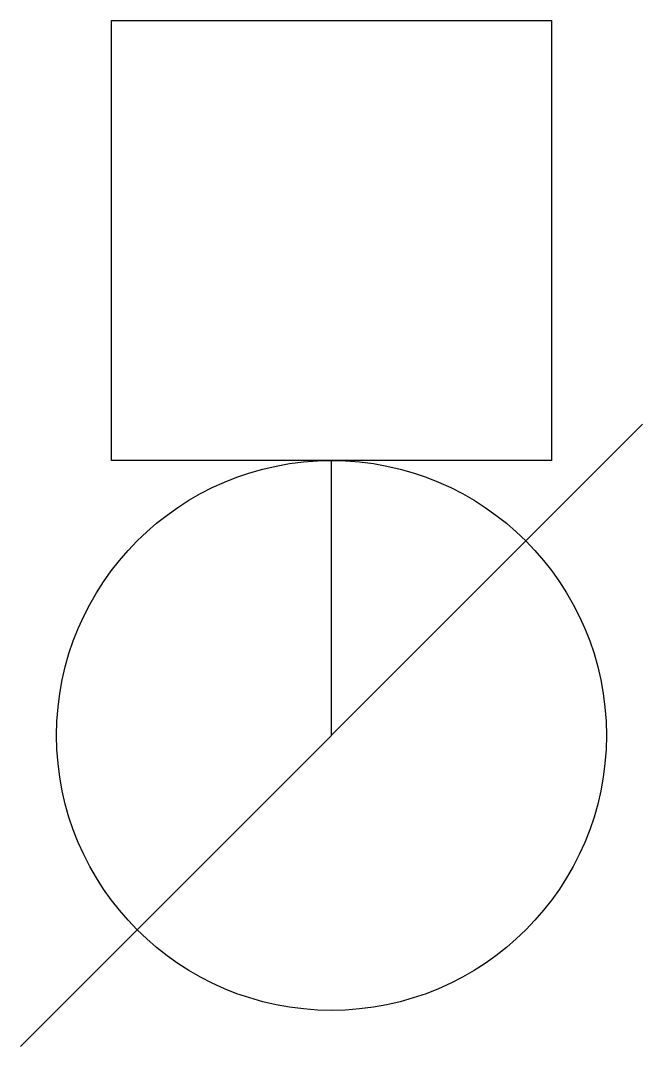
# Model space of a CAD drawing. Header units: millimetres. Extents: x -1.41 to 1.41, y -3.66 to 1.
import ezdxf

# ---------------------------------------------------------------- set-up
doc = ezdxf.new("R2010")
doc.units = ezdxf.units.MM
doc.layers.add('jidou1', color=3, linetype='Continuous')
doc.layers.add('KEISO', color=7, linetype='Continuous')

# ---------------------------------------------------------------- blocks, each defined once
blk = doc.blocks.new('MD3')
at = {"layer": 'KEISO', "color": 3}
for p, q in [((-1.4142, -3.6642), (1.4142, -0.8358)), ((0, -2.25), (0, -1))]:
    blk.add_line(p, q, dxfattribs=at)
blk.add_lwpolyline([(-1, -1), (-1, 1), (1, 1), (1, -1), (-1, -1)], dxfattribs=at)
blk.add_circle((0, -2.25), 1.25, dxfattribs=at)

msp = doc.modelspace()

# ---------------------------------------------------------------- block references
at = {"layer": 'jidou1', "color": 3, "linetype": 'Continuous'}
msp.add_blockref('MD3', (0, 0), dxfattribs=at)

doc.saveas('drawing.dxf')
